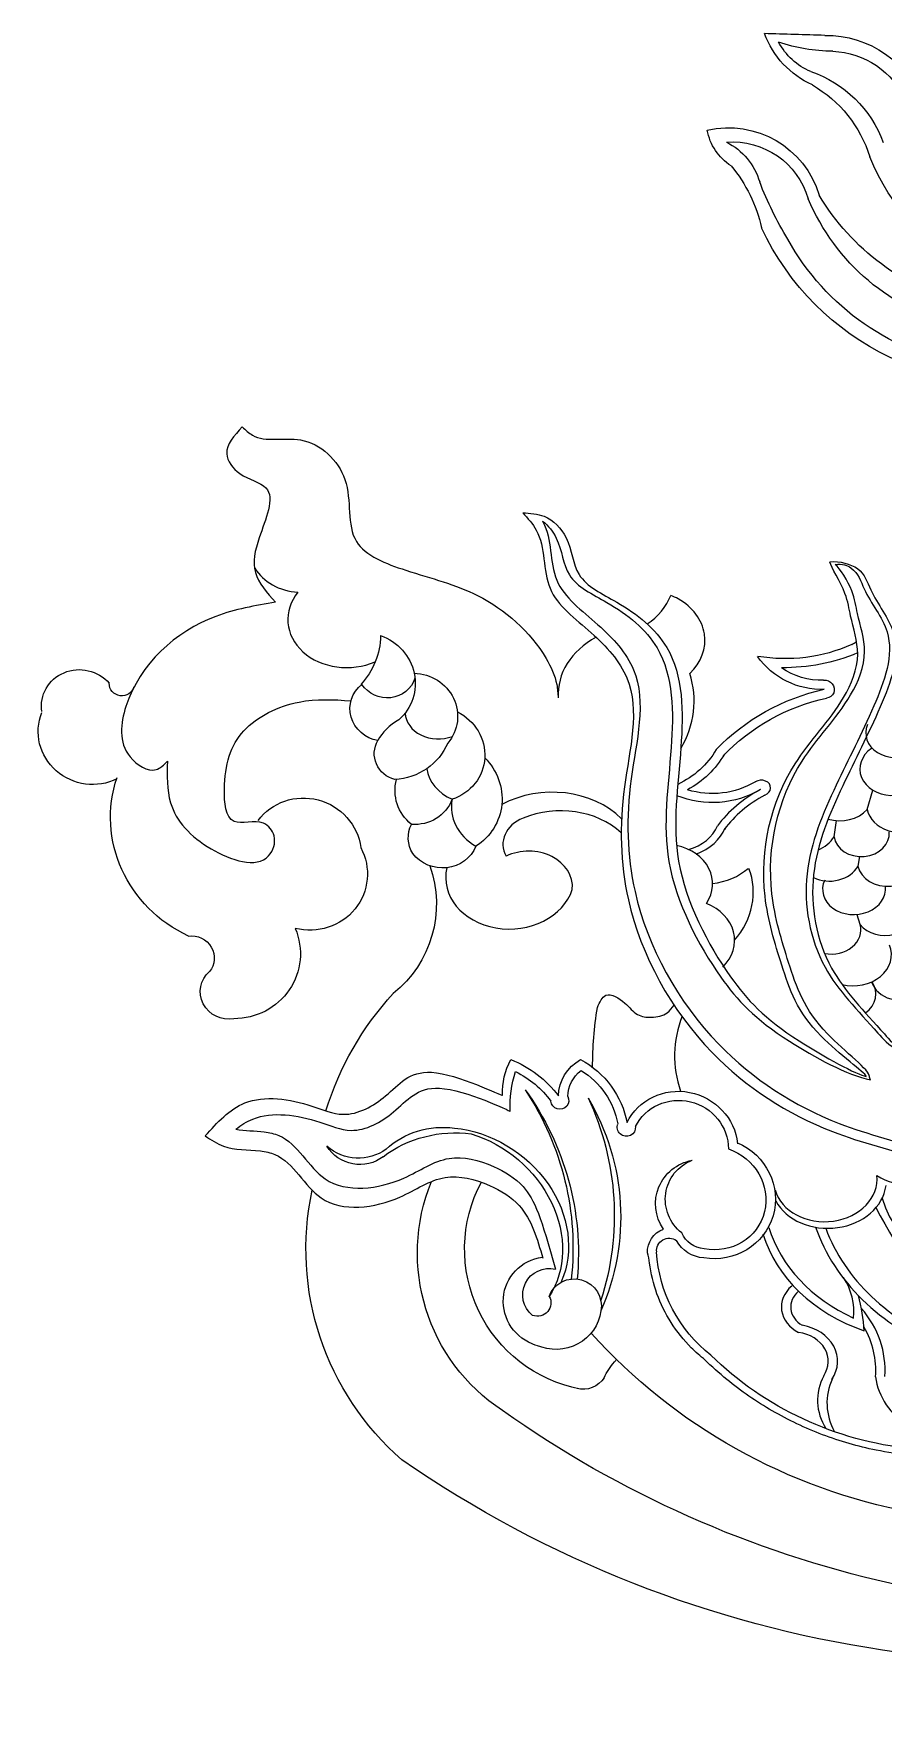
# Model space of a CAD drawing. Header units: inches. Extents: x 21 to 222, y 5 to 84.
# Drawn here: x 20.6 to 56.1, y 7.4 to 77.7 of the extents above; entities that cross this region are included whole.
import ezdxf

# ---------------------------------------------------------------- set-up
doc = ezdxf.new("R2010")
doc.units = ezdxf.units.IN
doc.header["$MEASUREMENT"] = 0
doc.layers.add('Cay', color=96, linetype='Continuous', lineweight=15)
doc.layers.add('LAYER4', color=250, linetype='Continuous', lineweight=9)
doc.layers.add('NETTHAY', color=7, linetype='Continuous')

# ---------------------------------------------------------------- blocks, each defined once
blk = doc.blocks.new('ro')
at = {"layer": 'LAYER4', "ltscale": 3000}
for p, q in [((4331.805, -10318.023), (4331.522, -10317.023)), ((4333.518, -10319.428), (4333.398, -10318.598)), ((4332.208, -10320.448), (4332.284, -10320.943)), ((4332.178, -10323.952), (4332.334, -10323.45))]:
    blk.add_line(p, q, dxfattribs=at)
for centre, radius, start, end in [((4333.738, -10283.149), 4.265, 92.0506, 156.763), ((4333.568, -10270.317), 8.57, 270.12077, 289.14246), ((4333.382, -10276.822), 3.392, 293.20137, 332.03052), ((4336.673, -10285.68), 6.064, 108.80913, 159.93184), ((4338.757, -10287.632), 4.067, 85.65234, 163.81624), ((4340.58, -10286.58), 3.364, 116.76161, 163.59241), ((4320.602, -10279.246), 17.926, 328.58199, 339.1369), ((4324.463, -10282.126), 11.27, 229.5304, 337.16933), ((4324.604, -10282.369), 12.896, 225.80249, 331.15759)]:
    blk.add_arc(centre, radius, start, end, dxfattribs=at)
at = {"layer": 'LAYER4', "ltscale": 3000, "extrusion": (0, 0, -1)}
for centre, major_axis, start_param, end_param in [((4358.601, -10308.181), (-3.088, 0.104), 2.522529, 5.162558), ((4330.316, -10314.057), (-1.566, 0.053), 2.764976, 5.281043), ((4330.489, -10315.912), (-1.7, 0.057), 2.246305, 5.81659), ((4337.283, -10316.91), (-0.493, 0.017), -1.194568, 2.183774), ((4333.394, -10321.864), (-6.777, 0.229), 2.119759, 2.564481), ((4348.113, -10320.946), (-4.684, 0.158), 0.65467, 2.11596), ((4330.084, -10317.78), (-1.742, 0.059), 3.272769, 5.319303), ((4333.194, -10317.192), (-1.735, 0.059), 4.314304, 5.613176), ((4341.721, -10318.305), (-2.723, 0.092), -1.182752, -0.347736), ((4332.097, -10319.287), (-1.428, 0.048), 3.221911, 6.339922), ((4335.286, -10318.708), (-1.987, 0.067), -1.105146, -0.502334), ((4330.75, -10320.72), (-1.554, 0.052), 3.277047, 6.319981), ((4332.485, -10322.123), (-1.625, 0.055), 2.744522, 6.347106), ((4333.734, -10320.419), (-1.594, 0.054), 4.124933, 5.826506), ((4330.86, -10323.255), (-1.561, 0.053), 3.680321, 6.315417), ((4333.644, -10324.256), (-1.507, 0.051), 4.440126, 6.491841), ((4332.514, -10325.533), (-1.953, 0.066), 4.377233, 6.570286), ((4330.047, -10326.582), (-1.581, 0.053), 3.364493, 5.299838), ((4332.952, -10327.557), (-1.593, 0.054), -0.876919, 0.480495), ((4333.306, -10330.645), (-8.43, 0.285), 2.809953, 3.382493), ((4329.784, -10335.445), (-2.343, 0.079), 3.97713, 5.67615), ((4333.968, -10337.124), (-2.667, 0.09), 3.347889, 6.339256), ((4333.8, -10337.212), (-2.978, 0.101), 3.530966, 6.150096), ((4293.535, -10325.235), (-40.993, 1.384), 3.510962, 3.73211), ((4322.3, -10336.664), (-12.154, 0.41), 3.405098, 4.227337), ((4327.895, -10337.689), (-9.251, 0.312), 3.356031, 4.162546), ((4337.309, -10344.011), (-4.81, 0.162), -0.108262, 0.444259), ((4334.317, -10343.68), (-1.437, 0.048), 2.350331, 4.059419), ((4337.825, -10347.026), (-6.455, 0.218), -0.094138, 0.411513), ((4335.708, -10346.524), (-2.372, 0.08), -0.53166, 1.309645), ((4326.61, -10346.822), (-4.798, 0.162), 3.223553, 4.002353), ((4329.467, -10348.603), (-4.415, 0.149), 2.75452, 3.541276)]:
    blk.add_ellipse(centre, major_axis=major_axis, ratio=0.813953, start_param=start_param, end_param=end_param, dxfattribs=at)
at = {"layer": 'LAYER4', "ltscale": 3000}
for centre, major_axis, ratio, start_param, end_param in [((4336.323, -10301.215), (9.224, 3.252), 0.966527, 3.958599, 4.374027), ((4334.265, -10308.046), (3.214, 1.133), 0.966527, 4.322627, 4.999811), ((4333.982, -10311.813), (0.454, 0.16), 0.966527, 1.087329, 4.234886), ((4331.337, -10322.448), (10.134, 3.573), 0.966527, 0.412436, 0.999587), ((4343.665, -10312.61), (4.879, 1.72), 0.966527, 3.325658, 3.859496), ((4339.885, -10313.019), (4.063, 1.432), 0.966527, 3.816503, 4.666982), ((4348.792, -10334.895), (3.967, 1.398), 0.966527, 1.802585, 2.634032), ((4345.371, -10332.928), (1.783, 0.628), 0.966527, -0.296594, 0.55544), ((4352.087, -10335.787), (4.632, 1.633), 0.966527, 1.697087, 2.186017), ((4344.152, -10333.456), (5.746, 2.025), 0.966527, -0.373821, -0.021517), ((4341.483, -10335.488), (2.384, 0.84), 0.966527, 0.114277, 2.814788), ((4357.567, -10338.941), (12.987, 1.303), 0.956324, 2.532125, 3.445861), ((4359.78, -10338.671), (14.133, 4.982), 0.966527, 2.383703, 3.119721), ((4361.591, -10340.618), (14.094, 4.968), 0.966527, 2.196288, 2.905163), ((4362.252, -10340.319), (14.455, 5.096), 0.966527, 2.236985, 2.922461), ((4347.661, -10333.041), (0.441, 0.155), 0.966527, 2.308172, 5.864435), ((4344.228, -10334.426), (0.446, 0.157), 0.966527, 2.713349, 6.318146), ((4352.849, -10339.749), (4.877, 3.337), 0.84871, 1.000756, 2.983724), ((4352.933, -10340.701), (5.823, 2.053), 0.966527, 0.568458, 1.357884), ((4353.593, -10338.678), (4.134, 1.457), 0.966527, 0.476161, 1.356248), ((4339.761, -10338.074), (2.401, 1.343), 0.962667, 1.373177, 4.389016), ((4352.904, -10339.785), (4.334, 3.842), 0.831357, 1.062163, 3.017042), ((4358.094, -10333.689), (2.261, 0.797), 0.966527, 3.720043, 5.10541), ((4358.008, -10334.449), (1.844, 0.65), 0.966527, 3.696743, 5.407307), ((4339.941, -10338.181), (2.158, 0.761), 0.966527, -1.219793, 0.835698), ((4340.316, -10338.422), (2.279, 0.803), 0.966527, -0.916404, 1.021665), ((4340.13, -10339.376), (1.284, 0.453), 0.966527, 4.4538, 5.544256), ((4341.807, -10340.895), (1.266, 0.446), 0.966527, -0.35722, 0.849898), ((4348.154, -10343.091), (1.345, 0.474), 0.966527, -1.201727, 1.436923), ((4346.896, -10343.59), (1.304, 0.46), 0.966527, -0.015512, 3.028654), ((4348.833, -10343.477), (0.679, 0.239), 0.966527, 2.304568, 4.71527)]:
    blk.add_ellipse(centre, major_axis=major_axis, ratio=ratio, start_param=start_param, end_param=end_param, dxfattribs=at)
for points, knots in [([(4348.549, -10303.145), (4348.543, -10303.156), (4348.041, -10304.056), (4348.364, -10306.451), (4345.643, -10308.364), (4342.877, -10311.443), (4344.294, -10316.582), (4344.139, -10323.298), (4340.341, -10330.222), (4334.18, -10334.239), (4328.447, -10335.575), (4323.997, -10337.548), (4319.939, -10339.029), (4318.492, -10340.955), (4317.983, -10341.633)], [13.694755, 13.694755, 13.694755, 13.694755, 14.169073, 53.423338, 92.598745, 129.693508, 201.755993, 276.21101, 389.45037, 481.686003, 541.921572, 606.790035, 664.676772, 696.067211, 696.067211, 696.067211, 696.067211]), ([(4348.549, -10303.145), (4348.253, -10303.368), (4347.551, -10304.254), (4347.465, -10306.236), (4344.797, -10307.434), (4341.785, -10309.888), (4341.795, -10315.188), (4342.706, -10320.853), (4339.69, -10326.609), (4337.017, -10329.47), (4332.829, -10331.732), (4331.637, -10331.976)], [19.983704, 19.983704, 19.983704, 19.983704, 33.667494, 59.251938, 89.122975, 132.608972, 198.793257, 274.191279, 356.673749, 417.215095, 459.521216, 459.521216, 459.521216, 459.521216]), ([(4333.466, -10305.376), (4333.072, -10305.315), (4332.31, -10305.642), (4331.916, -10307.039), (4330.092, -10309.181), (4331.522, -10313.032), (4333.484, -10316.778), (4335.384, -10321.26), (4334.528, -10326.16), (4331.829, -10328.854), (4330.221, -10330.775), (4326.769, -10331.857)], [852.020651, 852.020651, 852.020651, 852.020651, 859.614852, 875.898658, 907.521822, 957.364121, 1015.417235, 1077.241049, 1139.746491, 1191.611053, 1216.784237, 1216.784237, 1216.784237, 1216.784237]), ([(4331.637, -10331.976), (4331.7, -10331.823), (4331.595, -10331.539), (4334.79, -10329.172), (4335.798, -10326.182), (4337.29, -10321.265), (4336.086, -10316.001), (4332.835, -10312.792), (4331.676, -10310.016), (4332.313, -10308.119), (4332.494, -10306.715), (4333.198, -10305.579), (4333.466, -10305.376)], [464.461084, 464.461084, 464.461084, 464.461084, 465.633271, 504.341692, 557.22807, 603.607763, 693.663209, 747.844218, 778.058039, 803.454894, 819.001316, 838.402633, 838.402633, 838.402633, 838.402633]), ([(4364.369, -10334.528), (4364.097, -10334.309), (4362.882, -10333.533), (4360.576, -10333.87), (4358.195, -10334.901), (4355.988, -10333.669), (4354.446, -10331.526), (4350.215, -10333.599), (4350.215, -10333.599)], [20.518432, 20.518432, 20.518432, 20.518432, 33.890751, 76.955052, 97.612724, 127.665033, 161.281236, 200.629009, 200.629009, 200.629009, 200.629009]), ([(4364.369, -10334.528), (4363.897, -10334.611), (4363.125, -10334.587), (4361.286, -10334.988), (4360.002, -10337.991), (4355.965, -10337.492), (4353.552, -10335.692), (4351.167, -10336.279), (4349.128, -10337.569), (4348.635, -10339.095), (4347.879, -10341.74)], [19.145219, 19.145219, 19.145219, 19.145219, 37.291607, 46.902168, 87.700447, 138.278888, 170.375082, 199.237495, 222.161651, 257.718891, 257.718891, 257.718891, 257.718891]), ([(4340.162, -10346.439), (4340.415, -10346.239), (4340.655, -10346.025), (4341.274, -10345.401), (4341.623, -10344.964), (4342.218, -10344.029), (4342.463, -10343.533), (4342.837, -10342.502), (4342.967, -10341.969), (4343.06, -10341.247), (4343.077, -10341.063), (4343.145, -10340.905)], [3.9183245, 3.9183245, 3.9183245, 3.9183245, 4.0427054, 4.0427054, 4.2604348, 4.2604348, 4.4781643, 4.4781643, 4.6958938, 4.6958938, 4.7697331, 4.7697331, 4.7697331, 4.7697331]), ([(4329.595, -10351.353), (4330.183, -10351.294), (4330.769, -10351.205), (4332.289, -10350.896), (4333.214, -10350.629), (4335.007, -10349.949), (4335.875, -10349.538), (4337.529, -10348.582), (4338.315, -10348.038), (4339.447, -10347.111), (4339.828, -10346.769), (4340.192, -10346.412)], [3.3321971, 3.3321971, 3.3321971, 3.3321971, 3.4353402, 3.4353402, 3.6026383, 3.6026383, 3.7699364, 3.7699364, 3.9372345, 3.9372345, 4.0273324, 4.0273324, 4.0273324, 4.0273324])]:
    blk.add_open_spline(points, degree=3, knots=knots, dxfattribs=at)
at = {"layer": 'NETTHAY', "ltscale": 200}
for centre, radius, start, end in [((4333.919, -10283.417), 5.349, 89.24316, 160.54368), ((4321.474, -9791.968), 486.261, 271.47485, 271.8425), ((4332.679, -10276.319), 4.73, 294.44647, 339.46802), ((4337.913, -10286.274), 6.53, 120.11984, 162.69243), ((4338.959, -10287.719), 4.882, 76.97193, 163.30534), ((4337.28, -10282.44), 2.829, 303.24127, 349.34586), ((4321.962, -10280.49), 10.448, 247.10493, 338.43044), ((4344.532, -10289.599), 7.449, 139.94309, 167.60596), ((4323.835, -10280.101), 12.157, 238.43847, 329.25272), ((4324.624, -10282.111), 13.938, 256.26017, 335.00424), ((4359.942, -10322.896), 5.918, 160.57868, 231.42124), ((4344.511, -10338.288), 15.929, 17.20739, 42.52012), ((4345.222, -10340.716), 7.349, 280.89397, 28.06852), ((4345.27, -10340.908), 9.735, 303.26852, 22.25295), ((4346.35, -10340.721), 14.403, 311.04753, 12.20301), ((4339.644, -10351.203), 6.99, 41.88638, 43.25728), ((4341.97, -10349.001), 3.79, 25.87417, 40.5819), ((4346.444, -10346.699), 1.245, 211.34755, 285.36096), ((4318.325, -10303.512), 55.82, 260.16362, 305.33684), ((4322.291, -10303.207), 58.853, 252.32765, 304.71591)]:
    blk.add_arc(centre, radius, start, end, dxfattribs=at)
at = {"layer": 'NETTHAY', "ltscale": 200, "extrusion": (0, 0, -1)}
for centre, major_axis, ratio, start_param, end_param in [((4360.912, -10304.587), (-2.734, 0.092), 0.813953, 3.559667, 4.592378), ((4343.406, -10309.329), (-3.227, 0.109), 0.813953, 0.931921, 1.072702), ((4344.551, -10306.432), (-2.512, 1.367), 0.855834, -1.478601, -0.779062), ((4343.406, -10309.329), (-3.227, 0.109), 0.813953, -0.734307, 0.931921), ((4343.457, -10312.04), (-4.29, 0.145), 0.813953, 2.117409, 3.16373), ((4347.76, -10312.49), (-7.021, 0.237), 0.813953, -0.473181, 0.220556), ((4353.898, -10312.959), (-1.743, 0.059), 0.813953, 3.158796, 5.097234), ((4354.254, -10315.432), (-3.05, 0.103), 0.813953, 2.139375, 2.698672), ((4351.987, -10315.657), (-2.551, 0.086), 0.813953, 3.22538, 4.183736), ((4333.394, -10321.864), (-7.198, 0.243), 0.813953, 2.119759, 2.564481), ((4347.676, -10321.52), (-4.218, 0.142), 0.813953, 0.689259, 2.003853), ((4350.133, -10317.859), (-3.118, 0.105), 0.813953, 2.955234, 4.045714), ((4341.721, -10318.305), (-2.302, 0.078), 0.813953, -1.290276, -0.347736), ((4348.779, -10319.792), (-1.816, 0.061), 0.813953, 1.982753, 3.546632), ((4342.336, -10321.884), (-2.555, 0.086), 0.813953, -0.535361, 1.266568), ((4349.295, -10322.034), (-2.284, 0.077), 0.813953, -0.100745, 2.061984), ((4342.904, -10322.351), (-5.22, 0.176), 0.813953, -0.645453, 0.267458), ((4340.196, -10319.336), (-3.113, 0.105), 0.813953, -1.464406, -0.789843), ((4350.226, -10321.49), (-3.319, 0.112), 0.813953, 2.928148, 5.997119), ((4341.284, -10324.803), (-2.635, 0.089), 0.813953, -0.723491, 1.078793), ((4324.523, -10336.826), (-6.667, 0.225), 0.813953, 3.334366, 4.778958), ((4322.3, -10336.664), (-12.635, 0.426), 0.813953, 3.386657, 4.220738), ((4328.26, -10338.036), (-9.187, 0.31), 0.813953, 3.355832, 4.26984), ((4345.056, -10345.57), (-13.1, 0.442), 0.813953, 0.018966, 0.191097), ((4334.317, -10343.68), (-1.918, 0.065), 0.813953, 2.350331, 4.115511), ((4337.825, -10347.026), (-6.936, 0.234), 0.813953, -0.087747, 0.576279), ((4335.708, -10346.524), (-1.891, 0.064), 0.813953, -0.53166, 1.353594), ((4330.42, -10348.474), (-3.948, 0.133), 0.813953, 2.709917, 3.585464)]:
    blk.add_ellipse(centre, major_axis=major_axis, ratio=ratio, start_param=start_param, end_param=end_param, dxfattribs=at)
at = {"layer": 'NETTHAY', "ltscale": 200}
for centre, major_axis, start_param, end_param in [((4327.604, -10316.503), (8.199, 2.89), 0.627075, 0.660967), ((4336.23, -10302.024), (7.983, 2.814), 3.939587, 4.530007), ((4357.761, -10311.466), (2.505, 0.883), 1.573295, 3.638611), ((4361.013, -10308.866), (3.893, 1.372), 2.836914, 3.531862), ((4334.265, -10308.046), (3.67, 1.294), 4.322627, 5.351437), ((4355.168, -10313.17), (2.12, 0.747), 1.24068, 3.501357), ((4356.59, -10310.777), (1.444, 0.509), 3.109286, 5.376339), ((4372.406, -10312.744), (1.885, 0.665), -0.46765, 2.100361), ((4331.337, -10322.448), (10.591, 3.733), 0.412436, 0.999587), ((4356.804, -10312.849), (1.589, 0.56), 4.528229, 6.839), ((4370.256, -10311.53), (0.609, 0.215), 3.051793, 5.969775), ((4354.046, -10315.161), (2.384, 0.84), 1.696533, 4.047098), ((4371.807, -10314.05), (2.608, 0.919), 3.888803, 6.327336), ((4356.438, -10313.326), (3.071, 1.083), 3.204024, 4.301716), ((4355.826, -10315.163), (1.328, 0.468), 4.63252, 6.472309), ((4343.665, -10312.61), (4.423, 1.559), 3.325658, 3.921166), ((4353.689, -10317.413), (2.889, 1.018), 2.027565, 3.79517), ((4353.864, -10317.087), (2.174, 0.766), -1.216197, -0.071903), ((4364.015, -10318.557), (6.451, 2.274), -1.476934, -0.013528), ((4339.885, -10313.019), (4.519, 1.593), 3.816503, 4.756966), ((4360.828, -10320.277), (2.769, 0.976), 0.284128, 2.689959), ((4355.195, -10316.741), (1.999, 0.705), 3.166128, 4.440177), ((4353.859, -10319.511), (1.531, 0.54), -0.869881, 0.124835), ((4353.75, -10319.197), (1.791, 0.631), 3.194598, 5.29563), ((4360.619, -10321.294), (2.874, 1.013), 2.334161, 4.612319), ((4364.552, -10325.399), (3.325, 1.172), 2.420764, 4.361565), ((4366.637, -10325.67), (1.096, 0.386), 1.094837, 3.484854), ((4364.766, -10327.446), (1.359, 0.479), 4.178478, 6.789241), ((4325.073, -10331.77), (19.779, 6.972), -0.328088, -0.175514), ((4348.792, -10334.895), (4.423, 1.559), 1.733189, 2.634032), ((4345.371, -10332.928), (2.239, 0.789), -0.296594, 0.701033), ((4352.087, -10335.787), (5.089, 1.794), 1.604166, 2.186017), ((4346.793, -10332.733), (3.625, 1.278), -0.35955, 0.154379), ((4341.483, -10335.488), (2.84, 1.001), 0.114277, 2.716987), ((4339.761, -10338.074), (3.044, 1.073), 1.644657, 4.532027), ((4340.198, -10339.595), (1.523, 0.537), 4.406983, 5.492654), ((4342.005, -10340.798), (0.63, 0.222), -0.445306, 1.82454), ((4335.295, -10340.645), (6.987, 2.463), -1.231062, -0.379653), ((4348.16, -10343.453), (2.289, 0.807), 4.692088, 7.361721), ((4347.909, -10343.575), (2.25, 0.793), 2.934655, 4.793977), ((4324.768, -10327.037), (26.971, 9.508), 4.552033, 5.226891), ((4328.171, -10334.857), (15.788, 5.566), 4.465996, 5.161131)]:
    blk.add_ellipse(centre, major_axis=major_axis, ratio=0.966527, start_param=start_param, end_param=end_param, dxfattribs=at)
for points, knots in [([(4364.039, -10298.279), (4363.871, -10298.435), (4363.078, -10299.173), (4360.719, -10298.439), (4358.111, -10300.912), (4358.919, -10304.466), (4355.175, -10305.893), (4351.552, -10306.751), (4348.785, -10309.192), (4347.811, -10311.32), (4347.76, -10312.031), (4347.743, -10312.262)], [0, 0, 0, 0, 6.94796, 32.808291, 64.69764, 99.164033, 129.627893, 170.295464, 220.205962, 235.497542, 242.864805, 242.864805, 242.864805, 242.864805]), ([(4364.039, -10298.279), (4364.453, -10298.724), (4365.178, -10299.504), (4364.197, -10300.916), (4362.033, -10301.316), (4363.199, -10303.807), (4363.643, -10305.847), (4362.759, -10306.831), (4362.316, -10307.326)], [0, 0, 0, 0, 17.036143, 29.84951, 45.749088, 73.543999, 92.810983, 112.21776, 112.21776, 112.21776, 112.21776]), ([(4349.574, -10302.709), (4349.314, -10302.992), (4348.33, -10304.061), (4348.709, -10306.872), (4345.988, -10308.784), (4343.222, -10311.864), (4344.639, -10317.002), (4344.484, -10323.718), (4340.686, -10330.643), (4334.525, -10334.66), (4328.792, -10335.996), (4324.343, -10337.969), (4320.284, -10339.45), (4318.837, -10341.376), (4318.328, -10342.053)], [0, 0, 0, 0, 14.169073, 53.423338, 92.598745, 129.693508, 201.755993, 276.21101, 389.45037, 481.686003, 541.921572, 606.790035, 664.676772, 696.067211, 696.067211, 696.067211, 696.067211]), ([(4349.574, -10302.709), (4349.193, -10302.73), (4348.269, -10302.781), (4347.056, -10304.063), (4346.962, -10306.219), (4344.295, -10307.417), (4341.282, -10309.871), (4341.293, -10315.172), (4342.204, -10320.836), (4339.188, -10326.592), (4336.515, -10329.453), (4332.327, -10331.715), (4331.864, -10331.798)], [0, 0, 0, 0, 13.896749, 33.667494, 59.251938, 89.122975, 132.608972, 198.793257, 274.191279, 356.673749, 417.215095, 459.521216, 459.521216, 459.521216, 459.521216]), ([(4333.725, -10305.234), (4333.23, -10305.189), (4332.025, -10305.508), (4331.582, -10307.081), (4329.758, -10309.222), (4331.187, -10313.073), (4333.15, -10316.819), (4335.049, -10321.301), (4334.194, -10326.201), (4331.494, -10328.896), (4329.887, -10330.816), (4326.434, -10331.898)], [845.096405, 845.096405, 845.096405, 845.096405, 859.614852, 875.898658, 907.521822, 957.364121, 1015.417235, 1077.241049, 1139.746491, 1191.611053, 1216.784237, 1216.784237, 1216.784237, 1216.784237]), ([(4331.864, -10331.798), (4331.863, -10331.794), (4331.858, -10331.654), (4335.145, -10329.301), (4336.153, -10326.311), (4337.645, -10321.394), (4336.441, -10316.13), (4333.19, -10312.921), (4332.031, -10310.145), (4332.668, -10308.248), (4332.858, -10306.774), (4333.692, -10305.489), (4333.733, -10305.239), (4333.733, -10305.239)], [464.461084, 464.461084, 464.461084, 464.461084, 465.633271, 504.341692, 557.22807, 603.607763, 693.663209, 747.844218, 778.058039, 803.454894, 819.001316, 841.413289, 842.016279, 842.016279, 842.016279, 842.016279]), ([(4362.316, -10307.326), (4363.364, -10307.502), (4366.62, -10308.051), (4370.037, -10311.158), (4370.499, -10315.078), (4368.631, -10316.272), (4368.079, -10315.714), (4367.895, -10315.528)], [0, 0, 0, 0, 33.127473, 102.848254, 130.690492, 146.141155, 153.866794, 153.866794, 153.866794, 153.866794]), ([(4367.895, -10315.528), (4367.913, -10316.271), (4367.957, -10318.081), (4366.04, -10320.156), (4362.821, -10321.273), (4362.195, -10319.43), (4363.047, -10318.392), (4364.842, -10319.105), (4365.1, -10316.224), (4364.351, -10313.734), (4361.302, -10312.255), (4359.324, -10312.344), (4358.431, -10312.412)], [0, 0, 0, 0, 22.933078, 55.864641, 86.868539, 98.270458, 107.126085, 122.879817, 141.183641, 175.262626, 209.029305, 236.812913, 236.812913, 236.812913, 236.812913]), ([(4345.725, -10328.242), (4345.605, -10327.967), (4345.326, -10327.326), (4344.253, -10327.95), (4343.765, -10328.666), (4342.887, -10328.796), (4342.16, -10328.627), (4341.874, -10328.267), (4341.763, -10328.127)], [0, 0, 0, 0, 9.862555, 22.931056, 33.943633, 43.039211, 53.620841, 60.342256, 60.342256, 60.342256, 60.342256]), ([(4365.951, -10334.869), (4365.324, -10334.179), (4363.9, -10332.614), (4360.981, -10333.041), (4358.6, -10334.072), (4356.393, -10332.84), (4354.851, -10330.697), (4350.666, -10332.804), (4350.621, -10332.769)], [0, 0, 0, 0, 33.890751, 76.955052, 97.612724, 127.665033, 161.281236, 200.629009, 200.629009, 200.629009, 200.629009]), ([(4365.951, -10334.869), (4365.644, -10335.073), (4364.794, -10335.641), (4363.481, -10335.537), (4361.489, -10335.971), (4360.205, -10338.974), (4356.168, -10338.475), (4353.754, -10336.675), (4351.371, -10337.261), (4349.279, -10338.581), (4348.823, -10340.183), (4348.539, -10341.178)], [0, 0, 0, 0, 13.449846, 37.291607, 46.902168, 87.700447, 138.278888, 170.375082, 199.237495, 222.161651, 259.718033, 259.718033, 259.718033, 259.718033])]:
    blk.add_open_spline(points, degree=3, knots=knots, dxfattribs=at)

msp = doc.modelspace()

# ---------------------------------------------------------------- block references
at = {"layer": 'Cay', "xscale": -0.81, "yscale": 0.81, "zscale": 0.81}
msp.add_blockref('ro', (3564.194, 8402.898), dxfattribs=at)

doc.saveas('drawing.dxf')
